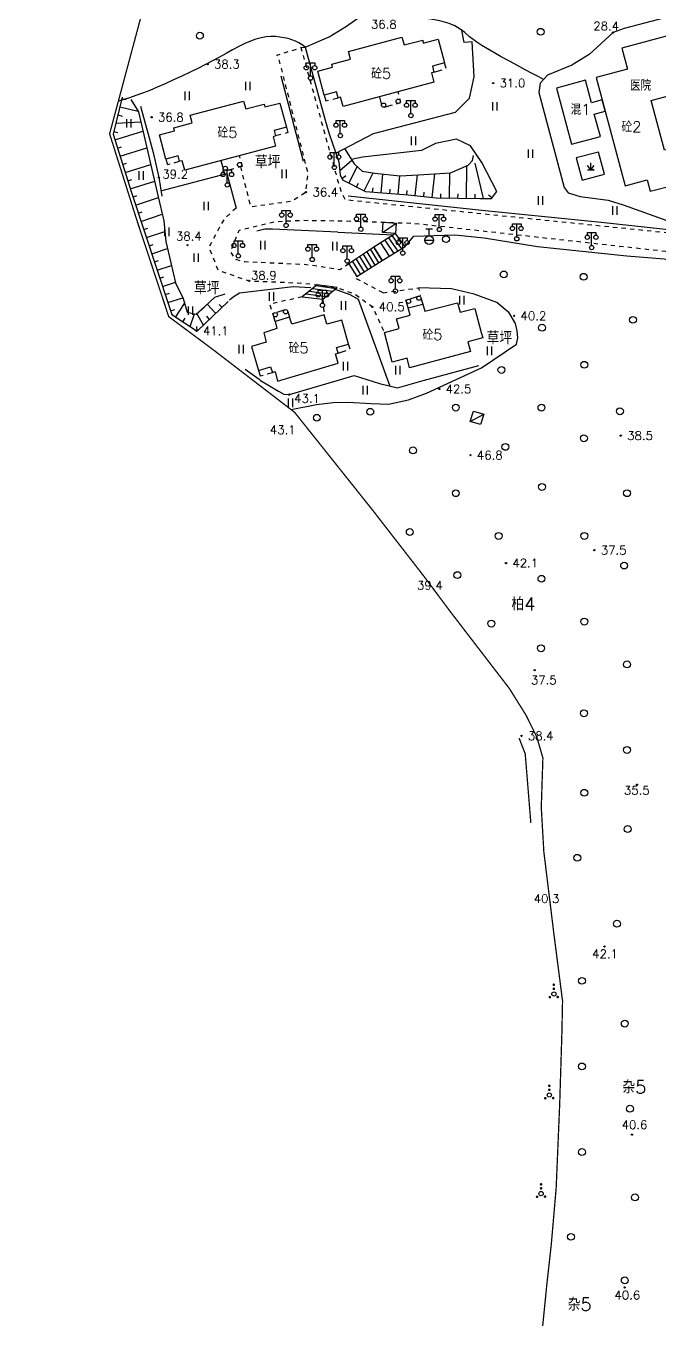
# Model space of a CAD drawing. Extents: x 115374 to 116875, y 149866 to 152432.
# Drawn here: x 115569.1 to 115717.1, y 150910.2 to 151212.5 of the extents above; entities that cross this region are included whole.
import ezdxf
from ezdxf.enums import TextEntityAlignment as Align

# ---------------------------------------------------------------- set-up
doc = ezdxf.new("R2010")
doc.units = 0
doc.header["$MEASUREMENT"] = 0
doc.header["$PDMODE"] = 32
doc.header["$PDSIZE"] = 0.3
for name, pattern in [('X3', [5, 4, -1]), ('X5', [3, 2, -1]), ('X6', [2, 1, -1])]:
    doc.linetypes.add(name, pattern=pattern)
doc.layers.get('0').update_dxf_attribs({"linetype": 'CONTINUOUS'})
for name, color, linetype in [('BOUND', 7, 'CONTINUOUS'), ('DLDW', 14, 'CONTINUOUS'), ('DLSS', 5, 'CONTINUOUS'), ('DMTZ', 5, 'CONTINUOUS'), ('GCD', 1, 'CONTINUOUS'), ('GXYZ', 2, 'CONTINUOUS'), ('JMD', 6, 'CONTINUOUS'), ('YZH', 2, 'CONTINUOUS'), ('ZBTZ', 5, 'CONTINUOUS')]:
    doc.layers.add(name, color=color, linetype=linetype)
doc.styles.add('HZ', font='rs.shx', dxfattribs={"bigfont": 'hztxt.shx'})
doc.linetypes.add('X18', pattern='A,9.4,[169,symbolx.shx,S=1,R=-90,X=0,Y=-0.15],0.6', length=10)
doc.linetypes.add('X34', pattern='A,2,[150,symbolx.shx,S=1,R=0,X=0,Y=0],1e-11', length=2)
doc.linetypes.add('X35', pattern='A,2,[4,symbolt.shx,S=1,R=0,X=0,Y=0],2,[28,symbolt.shx,S=1,R=0,X=0,Y=0],1e-11', length=4)
doc.linetypes.add('X36', pattern='A,2,[4,symbolt.shx,S=1,R=180,X=0,Y=0],2,[28,symbolt.shx,S=1,R=180,X=0,Y=0],1e-11', length=4)
doc.linetypes.add('X4', pattern='A,0,-1e-09,[149,symbolx.shx,S=0.15,R=0,X=0,Y=0],-1.6', length=1.6)
doc.linetypes.add('X48', pattern='A,0,-1e-09,[149,symbolx.shx,S=0.15,R=0,X=0,Y=0],-1', length=1)
doc.linetypes.add('X49', pattern='A,0,[5,symbolt.shx,S=1,R=0,X=0,Y=0],-10', length=10)

# ---------------------------------------------------------------- blocks, each defined once
blk = doc.blocks.new('GC121')
for p, q in [((-0.5, -0.64), (-0.5, 1.36)), ((-0.5, -0.64), (-0.5, 0.86)), ((0.5, -0.64), (0.5, 1.36))]:
    blk.add_line(p, q)
blk = doc.blocks.new('GC122')
blk.add_circle((0, 0), 0.8)
blk = doc.blocks.new('GC124')
for p, q in [((0, -0.8), (-0.75, 0.2)), ((0, -0.8), (0, 0.8)), ((0, -0.8), (0.75, 0.2)), ((-0.8, -0.8), (0.75, -0.8)), ((0.8, -0.8), (0, -0.8))]:
    blk.add_line(p, q)
blk = doc.blocks.new('GC097')
for p, q in [((-1, 2.92), (-1, 3.52)), ((-1, 3.52), (1, 3.52)), ((0, 0.52), (0, 3.52)), ((1, 3.52), (1, 2.92))]:
    blk.add_line(p, q)
for centre in [(-1, 2.42), (0.01, 0), (1, 2.42)]:
    blk.add_circle(centre, 0.5)
blk = doc.blocks.new('GC133')
for p, q in [((-0.81, 2.59), (0.79, 2.59)), ((-0.01, 0.99), (-0.01, 2.59)), ((-1.01, -0.01), (0.99, -0.01))]:
    blk.add_line(p, q)
blk.add_circle((-0.01, -0.01), 1)
blk = doc.blocks.new('GC160')
for points, const_width in [([(-0.18, 1.68, 1), (0.12, 1.68, 1)], 0.3), ([(-0.17, 0.74, 1), (0.13, 0.74, 1)], 0.3), ([(-0.15, 1.64, 1), (0.1, 1.64, 1)], 0.25), ([(-0.15, 0.77, 1), (0.1, 0.77, 1)], 0.25), ([(-1.11, -1.23, 1), (-0.81, -1.23, 1)], 0.3), ([(-1.08, -1.22, 1), (-0.83, -1.22, 1)], 0.25), ([(0.74, -1.19, 1), (1.04, -1.19, 1)], 0.3), ([(0.73, -1.16, 1), (0.98, -1.16, 1)], 0.25)]:
    blk.add_lwpolyline(points, format="xyb", close=True, dxfattribs=dict(const_width=const_width))
blk.add_circle((-0.02, -0.48), 0.5)

msp = doc.modelspace()

# ---------------------------------------------------------------- linework, layer by layer
at = {"layer": 'BOUND', "linetype": 'Continuous', "flags": 128}
for points, elevation in [([(115655.46, 151163.96), (115650.45, 151160.76), (115652.37, 151157.64), (115657.77, 151160.86)], 70.31), ([(115650.45, 151160.76), (115644.62, 151156.86), (115646.47, 151153.85), (115652.37, 151157.64)], -37.84)]:
    msp.add_lwpolyline(points, close=True, dxfattribs=dict(at, elevation=elevation))
msp.add_lwpolyline([(115637.16, 151151.96), (115633.71, 151149.15), (115638.5, 151148.61), (115641.88, 151151.31)], close=True, dxfattribs=at)
at = {"layer": 'DLSS', "linetype": 'X6', "flags": 128}
for points in [[(115619.24, 151179.54), (115621.65, 151170.22), (115631.25, 151171.51), (115634.55, 151173.64), (115635.05, 151178.05), (115628.26, 151204.81), (115627.77, 151205.61), (115633.4, 151207.37), (115641.51, 151177.97), (115642.71, 151173.87), (115643.72, 151171.91), (115646.35, 151171.59), (115719.19, 151164.13), (115721.25, 151163.85), (115734.43, 151161.53), (115758.93, 151155.56), (115761.26, 151155.53), (115793.16, 151167.75), (115795.26, 151169.26), (115796.21, 151171.32), (115792.46, 151180.35), (115785.67, 151200.14), (115783.99, 151200.36), (115773.77, 151197.62), (115770.47, 151195.23), (115769.67, 151192.9), (115769.27, 151190.68), (115762.93, 151184.68), (115747.59, 151180.72), (115743.98, 151180.23), (115740.9, 151180.9), (115742.86, 151172.9), (115736.89, 151170.53)], [(115618.25, 151169.88), (115615.45, 151167.31), (115611.84, 151160.7), (115614.05, 151155.37), (115621.25, 151152.88), (115634.2, 151152.33), (115637.16, 151151.96), (115641.88, 151151.31), (115646.17, 151149.67), (115650.14, 151146.77), (115652.88, 151140.8)], [(115644.62, 151156.86), (115642.46, 151155.46), (115634.6, 151156.65), (115620.27, 151157.3), (115618.14, 151157.86), (115616.98, 151159.66), (115618.94, 151164.73), (115627.44, 151166.75), (115633.47, 151167.03), (115643.4, 151166.9), (115659.84, 151166.33), (115718.86, 151159.77), (115733.03, 151157.01), (115740.65, 151154.78), (115741.85, 151154.26), (115746.35, 151151.33), (115746.72, 151150.93), (115750.12, 151144.57), (115750.2, 151141.58), (115749.34, 151125.74), (115749.91, 151114.18), (115750.91, 151101.77), (115751.35, 151096.4), (115751.21, 151095.4), (115748.93, 151094.83)], [(115652.57, 151150.08), (115645.99, 151153.58), (115646.47, 151153.85)], [(115638.5, 151148.61), (115638.8, 151144.9)]]:
    msp.add_lwpolyline(points, dxfattribs=at)
for points, elevation in [([(115652.57, 151150.08), (115660.87, 151151.22), (115661.26, 151149.41)], 75.48), ([(115633.71, 151149.15), (115626.07, 151147.38), (115626.82, 151145.29)], 76.67)]:
    msp.add_lwpolyline(points, dxfattribs=dict(at, elevation=elevation))
at = {"layer": 'DLSS', "linetype": 'X3', "const_width": 0.3}
msp.add_lwpolyline([(115684.35, 151046.04), (115685.79, 151042.35), (115687.1, 151026.21)], dxfattribs=at)
at = {"layer": 'DMTZ', "linetype": 'Continuous'}
for p, q in [((115591.11, 151193.57), (115595.34, 151192.53)), ((115591.11, 151193.57), (115595.34, 151192.53)), ((115591.11, 151193.57), (115595.34, 151192.53)), ((115591.11, 151193.57), (115595.34, 151192.53)), ((115591.58, 151195.51), (115592.55, 151195.27)), ((115591.58, 151195.51), (115592.55, 151195.27)), ((115591.58, 151195.51), (115592.55, 151195.27)), ((115591.58, 151195.51), (115592.55, 151195.27)), ((115590.63, 151191.63), (115591.6, 151191.39)), ((115590.63, 151191.63), (115591.6, 151191.39)), ((115590.63, 151191.63), (115591.6, 151191.39)), ((115590.63, 151191.63), (115591.6, 151191.39)), ((115589.68, 151187.74), (115590.65, 151187.5)), ((115589.68, 151187.74), (115590.65, 151187.5)), ((115589.68, 151187.74), (115590.65, 151187.5)), ((115589.68, 151187.74), (115590.65, 151187.5)), ((115589.95, 151185.82), (115596.49, 151187.86)), ((115590.15, 151189.68), (115595.98, 151190.02)), ((115590.54, 151183.91), (115591.5, 151184.21)), ((115590.54, 151183.91), (115591.5, 151184.21)), ((115590.54, 151183.91), (115591.5, 151184.21)), ((115590.54, 151183.91), (115591.5, 151184.21)), ((115591.14, 151182), (115597.4, 151183.95)), ((115591.73, 151180.09), (115592.68, 151180.39)), ((115592.32, 151178.18), (115598.32, 151180.05)), ((115592.32, 151178.18), (115598.32, 151180.05)), ((115592.32, 151178.18), (115598.32, 151180.05)), ((115592.32, 151178.18), (115598.32, 151180.05)), ((115642.47, 151178.68), (115645.3, 151181.06)), ((115642.47, 151178.68), (115645.3, 151181.06)), ((115642.47, 151178.68), (115645.3, 151181.06)), ((115642.47, 151178.68), (115645.3, 151181.06)), ((115644.61, 151175.71), (115646.54, 151179.55)), ((115644.61, 151175.71), (115646.54, 151179.55)), ((115644.61, 151175.71), (115646.54, 151179.55)), ((115644.61, 151175.71), (115646.54, 151179.55)), ((115672.08, 151172.16), (115672.17, 151179.75)), ((115672.08, 151172.16), (115672.17, 151179.75)), ((115672.08, 151172.16), (115672.17, 151179.75)), ((115672.08, 151172.16), (115672.17, 151179.75)), ((115676.08, 151172.12), (115674.09, 151180.36)), ((115676.08, 151172.12), (115674.09, 151180.36)), ((115676.08, 151172.12), (115674.09, 151180.36)), ((115676.08, 151172.12), (115674.09, 151180.36)), ((115592.92, 151176.27), (115593.87, 151176.57)), ((115592.92, 151176.27), (115593.87, 151176.57)), ((115592.92, 151176.27), (115593.87, 151176.57)), ((115592.92, 151176.27), (115593.87, 151176.57)), ((115593.51, 151174.36), (115599.23, 151176.14)), ((115593.51, 151174.36), (115599.23, 151176.14)), ((115593.51, 151174.36), (115599.23, 151176.14)), ((115593.51, 151174.36), (115599.23, 151176.14)), ((115642.99, 151176.77), (115643.85, 151177.51)), ((115646.4, 151174.81), (115646.85, 151175.71)), ((115646.4, 151174.81), (115646.85, 151175.71)), ((115646.4, 151174.81), (115646.85, 151175.71)), ((115646.4, 151174.81), (115646.85, 151175.71)), ((115648.18, 151173.91), (115650.29, 151178.08)), ((115648.18, 151173.91), (115650.29, 151178.08)), ((115648.18, 151173.91), (115650.29, 151178.08)), ((115648.18, 151173.91), (115650.29, 151178.08)), ((115652.14, 151173.47), (115652.5, 151177.83)), ((115652.14, 151173.47), (115652.5, 151177.83)), ((115652.14, 151173.47), (115652.5, 151177.83)), ((115652.14, 151173.47), (115652.5, 151177.83)), ((115656.12, 151173.15), (115656.48, 151177.43)), ((115656.12, 151173.15), (115656.48, 151177.43)), ((115656.12, 151173.15), (115656.48, 151177.43)), ((115656.12, 151173.15), (115656.48, 151177.43)), ((115660.11, 151172.78), (115660.63, 151177.62)), ((115660.11, 151172.78), (115660.63, 151177.62)), ((115660.11, 151172.78), (115660.63, 151177.62)), ((115660.11, 151172.78), (115660.63, 151177.62)), ((115664.08, 151172.35), (115664.68, 151177.88)), ((115664.08, 151172.35), (115664.68, 151177.88)), ((115664.08, 151172.35), (115664.68, 151177.88)), ((115664.08, 151172.35), (115664.68, 151177.88)), ((115668.08, 151172.21), (115668.15, 151178.11)), ((115668.08, 151172.21), (115668.15, 151178.11)), ((115668.08, 151172.21), (115668.15, 151178.11)), ((115668.08, 151172.21), (115668.15, 151178.11)), ((115594.13, 151172.46), (115595.07, 151172.78)), ((115594.13, 151172.46), (115595.07, 151172.78)), ((115594.13, 151172.46), (115595.07, 151172.78)), ((115594.13, 151172.46), (115595.07, 151172.78)), ((115594.76, 151170.56), (115600.12, 151172.35)), ((115594.76, 151170.56), (115600.12, 151172.35)), ((115594.76, 151170.56), (115600.12, 151172.35)), ((115594.76, 151170.56), (115600.12, 151172.35)), ((115650.14, 151173.64), (115650.23, 151174.63)), ((115650.14, 151173.64), (115650.23, 151174.63)), ((115650.14, 151173.64), (115650.23, 151174.63)), ((115650.14, 151173.64), (115650.23, 151174.63)), ((115654.13, 151173.31), (115654.21, 151174.31)), ((115654.13, 151173.31), (115654.21, 151174.31)), ((115654.13, 151173.31), (115654.21, 151174.31)), ((115654.13, 151173.31), (115654.21, 151174.31)), ((115658.12, 151172.98), (115658.2, 151173.98)), ((115658.12, 151172.98), (115658.2, 151173.98)), ((115658.12, 151172.98), (115658.2, 151173.98)), ((115658.12, 151172.98), (115658.2, 151173.98)), ((115662.1, 151172.56), (115662.2, 151173.56)), ((115662.1, 151172.56), (115662.2, 151173.56)), ((115662.1, 151172.56), (115662.2, 151173.56)), ((115662.1, 151172.56), (115662.2, 151173.56)), ((115666.08, 151172.23), (115666.09, 151173.23)), ((115666.08, 151172.23), (115666.09, 151173.23)), ((115666.08, 151172.23), (115666.09, 151173.23)), ((115666.08, 151172.23), (115666.09, 151173.23)), ((115670.08, 151172.19), (115670.09, 151173.19)), ((115670.08, 151172.19), (115670.09, 151173.19)), ((115670.08, 151172.19), (115670.09, 151173.19)), ((115670.08, 151172.19), (115670.09, 151173.19)), ((115674.08, 151172.14), (115674.09, 151173.14)), ((115674.08, 151172.14), (115674.09, 151173.14)), ((115674.08, 151172.14), (115674.09, 151173.14)), ((115674.08, 151172.14), (115674.09, 151173.14)), ((115678.01, 151172.27), (115677.21, 151172.87)), ((115678.01, 151172.27), (115677.21, 151172.87)), ((115678.01, 151172.27), (115677.21, 151172.87)), ((115678.01, 151172.27), (115677.21, 151172.87)), ((115595.39, 151168.67), (115596.34, 151168.98)), ((115595.39, 151168.67), (115596.34, 151168.98)), ((115595.39, 151168.67), (115596.34, 151168.98)), ((115595.39, 151168.67), (115596.34, 151168.98)), ((115596.02, 151166.77), (115601.01, 151168.43)), ((115596.02, 151166.77), (115601.01, 151168.43)), ((115596.02, 151166.77), (115601.01, 151168.43)), ((115596.02, 151166.77), (115601.01, 151168.43)), ((115596.65, 151164.87), (115597.6, 151165.19)), ((115596.65, 151164.87), (115597.6, 151165.19)), ((115596.65, 151164.87), (115597.6, 151165.19)), ((115596.65, 151164.87), (115597.6, 151165.19)), ((115597.29, 151162.97), (115601.62, 151164.42)), ((115597.29, 151162.97), (115601.62, 151164.42)), ((115597.29, 151162.97), (115601.62, 151164.42)), ((115597.29, 151162.97), (115601.62, 151164.42)), ((115597.92, 151161.08), (115598.87, 151161.39)), ((115597.92, 151161.08), (115598.87, 151161.39)), ((115597.92, 151161.08), (115598.87, 151161.39)), ((115597.92, 151161.08), (115598.87, 151161.39)), ((115598.55, 151159.18), (115602.23, 151160.4)), ((115598.55, 151159.18), (115602.23, 151160.4)), ((115598.55, 151159.18), (115602.23, 151160.4)), ((115598.55, 151159.18), (115602.23, 151160.4)), ((115599.18, 151157.28), (115600.13, 151157.6)), ((115599.18, 151157.28), (115600.13, 151157.6)), ((115599.18, 151157.28), (115600.13, 151157.6)), ((115599.18, 151157.28), (115600.13, 151157.6)), ((115599.82, 151155.38), (115603.12, 151156.48)), ((115599.82, 151155.38), (115603.12, 151156.48)), ((115599.82, 151155.38), (115603.12, 151156.48)), ((115599.82, 151155.38), (115603.12, 151156.48)), ((115600.45, 151153.49), (115601.4, 151153.8)), ((115600.45, 151153.49), (115601.4, 151153.8)), ((115600.45, 151153.49), (115601.4, 151153.8)), ((115600.45, 151153.49), (115601.4, 151153.8)), ((115601.08, 151151.59), (115604.06, 151152.58)), ((115601.08, 151151.59), (115604.06, 151152.58)), ((115601.08, 151151.59), (115604.06, 151152.58)), ((115601.08, 151151.59), (115604.06, 151152.58)), ((115601.71, 151149.69), (115602.66, 151150.01)), ((115601.71, 151149.69), (115602.66, 151150.01)), ((115601.71, 151149.69), (115602.66, 151150.01)), ((115601.71, 151149.69), (115602.66, 151150.01)), ((115602.34, 151147.79), (115605.78, 151148.94)), ((115602.34, 151147.79), (115605.78, 151148.94)), ((115602.34, 151147.79), (115605.78, 151148.94)), ((115602.34, 151147.79), (115605.78, 151148.94)), ((115602.96, 151145.89), (115603.92, 151146.19)), ((115602.96, 151145.89), (115603.92, 151146.19)), ((115602.96, 151145.89), (115603.92, 151146.19)), ((115602.96, 151145.89), (115603.92, 151146.19)), ((115604.16, 151144.43), (115606.22, 151147.57)), ((115604.16, 151144.43), (115606.22, 151147.57)), ((115604.16, 151144.43), (115606.22, 151147.57)), ((115604.16, 151144.43), (115606.22, 151147.57)), ((115607.5, 151142.24), (115608.5, 151145.16)), ((115610.62, 151142.5), (115609.11, 151145.24)), ((115613.52, 151145.25), (115611.47, 151147.41)), ((115613.52, 151145.25), (115611.47, 151147.41)), ((115613.52, 151145.25), (115611.47, 151147.41)), ((115613.52, 151145.25), (115611.47, 151147.41)), ((115614.97, 151146.63), (115614.28, 151147.36)), ((115614.97, 151146.63), (115614.28, 151147.36)), ((115614.97, 151146.63), (115614.28, 151147.36)), ((115614.97, 151146.63), (115614.28, 151147.36)), ((115605.83, 151143.33), (115606.38, 151144.17)), ((115605.83, 151143.33), (115606.38, 151144.17)), ((115605.83, 151143.33), (115606.38, 151144.17)), ((115605.83, 151143.33), (115606.38, 151144.17)), ((115609.17, 151141.14), (115609.1, 151142.22)), ((115612.07, 151143.87), (115611.38, 151144.6)), ((115612.07, 151143.87), (115611.38, 151144.6)), ((115612.07, 151143.87), (115611.38, 151144.6)), ((115612.07, 151143.87), (115611.38, 151144.6))]:
    msp.add_line(p, q, dxfattribs=at)
at = {"layer": 'DMTZ', "linetype": 'X34', "elevation": 71.06, "flags": 128}
msp.add_lwpolyline([(115634.42, 151207.5), (115639.97, 151209.9), (115644.03, 151212.38), (115647.26, 151214.64), (115650.82, 151214.83), (115658.57, 151215.08), (115661.77, 151214.29)], dxfattribs=at)
at = {"layer": 'DMTZ', "linetype": 'X35', "flags": 128}
for points, elevation in [([(115723.16, 151215.55), (115708.92, 151211.81), (115706.34, 151210.9), (115700.69, 151205.74), (115696.71, 151203.28), (115691.02, 151200.95), (115689.26, 151199.07), (115688.98, 151196.86), (115694.86, 151174.65), (115695.86, 151173.45), (115698.59, 151172.56), (115705.16, 151171.74), (115708.68, 151170.6), (115718.91, 151166.94), (115719.29, 151166.84), (115721.17, 151166.27), (115722.48, 151166.5), (115730.82, 151168.77), (115736.89, 151170.53)], 62.72), ([(115634.42, 151207.5), (115639.05, 151190.41), (115639.97, 151187.21), (115642.23, 151180.67)], 71.06), ([(115628.73, 151200.79), (115633.95, 151180.8)], 71.7), ([(115595.93, 151193.69), (115598.89, 151182.84), (115600.16, 151177.03), (115600.9, 151172.67)], 74.64), ([(115600.69, 151173.92), (115616.05, 151177.96), (115618.25, 151169.88)], 72.47), ([(115642.01, 151164.27), (115654.98, 151163.65)], 72.46), ([(115657.77, 151160.86), (115659.76, 151163.32), (115669.35, 151163.64), (115676.18, 151162.94), (115688.68, 151160.9), (115709.49, 151158.68), (115718.24, 151157.99), (115724.86, 151156.78), (115733.04, 151154.83), (115736.34, 151153.75), (115740.95, 151151.73), (115742.67, 151150.6), (115743.79, 151148.98), (115744.1, 151145.48), (115746.04, 151126.16), (115747.73, 151112.68)], 71), ([(115616.74, 151148.47), (115617.53, 151149.1), (115619.01, 151150.05), (115631.6, 151151.58), (115635.74, 151151.32)], 76.67)]:
    msp.add_lwpolyline(points, dxfattribs=dict(at, elevation=elevation))
at = {"layer": 'DMTZ', "linetype": 'X36', "flags": 128}
for points, elevation in [([(115641.51, 151182.74), (115650.33, 151187.27), (115669.54, 151192.32), (115672.78, 151195.57), (115673.88, 151200.56), (115673.38, 151208.71), (115671.51, 151208.54), (115670.99, 151211.43)], 69.03), ([(115642.01, 151164.27), (115626.76, 151164.95), (115624.94, 151164.92), (115623.13, 151164.5)], 72.46)]:
    msp.add_lwpolyline(points, dxfattribs=dict(at, elevation=elevation))
at = {"layer": 'DMTZ', "linetype": 'Continuous', "flags": 128}
for points in [[(115591.66, 151195.83), (115589.53, 151187.16), (115593.79, 151173.48), (115602.72, 151146.65), (115603.23, 151145.04), (115609.19, 151141.13), (115616.42, 151148.01)], [(115642.23, 151180.67), (115642.59, 151177.64), (115643.14, 151176.45), (115648.45, 151173.78), (115658.47, 151172.95), (115665.02, 151172.25), (115675.15, 151172.12), (115677.9, 151172.12), (115679.13, 151173.77)]]:
    msp.add_lwpolyline(points, dxfattribs=at)
at = {"layer": 'DMTZ', "linetype": 'X48', "flags": 128}
for points in [[(115593.66, 151195.27), (115595.43, 151192.38), (115600.08, 151172.49), (115601.37, 151166.88), (115601.85, 151162.06), (115602.97, 151157.09), (115604.1, 151152.44), (115605.86, 151148.75), (115606.83, 151145.54), (115608.91, 151145.06), (115610.84, 151146.83), (115613.25, 151149.07), (115615.66, 151149.87)], [(115643.61, 151183.82), (115645.83, 151180.18), (115647.7, 151178.51), (115650.65, 151178.02), (115656.46, 151177.43), (115660.88, 151177.63), (115668.36, 151178.12), (115672.49, 151179.89), (115673.47, 151180.97), (115673.67, 151182.15)]]:
    msp.add_lwpolyline(points, dxfattribs=at)
at = {"layer": 'DMTZ', "linetype": 'X35', "flags": 128}
for points in [[(115641.39, 151150.82), (115641.8, 151150.79), (115644.85, 151149.69), (115646.78, 151148.59), (115654.15, 151128.29)], [(115620.39, 151132.2), (115623.6, 151129.88), (115623.97, 151129.6), (115628.12, 151127.09), (115629.4, 151126.39), (115630.73, 151126.34), (115645.83, 151130.75), (115651.74, 151128.88), (115655.97, 151127.84), (115661.98, 151129.58), (115674.93, 151133.06)]]:
    msp.add_lwpolyline(points, dxfattribs=at)
at = {"layer": 'GCD', "linetype": 'Continuous'}
for p in [(115706.3, 151210.9, 28.43), (115611.6, 151203.5, 38.27), (115678.3, 151199.1, 31.04), (115598.5, 151191.1, 36.8), (115600.2, 151177, 39.18), (115634.6, 151173.6, 36.43), (115606.9, 151161.2, 38.42), (115621.3, 151152.9, 38.95), (115650.1, 151146.8, 40.49), (115683.2, 151144.7, 40.15), (115609, 151141.2, 41.06), (115665.7, 151127.6, 42.46), (115630.7, 151126.3, 43.06), (115708.11, 151116.7, 38.46), (115673, 151112.13, 46.8), (115701.95, 151089.94, 37.47), (115681.31, 151086.93, 42.06), (115688.02, 151061.9, 37.53), (115684.91, 151046.54, 38.42), (115711.9, 151035.13, 35.49)]:
    msp.add_point(p, dxfattribs=at)
at = {"layer": 'GCD'}
for p in [(115704.31, 150997.31, 42.07), (115710.71, 150953.36, 40.58), (115709, 150917.65, 40.61)]:
    msp.add_point(p, dxfattribs=at)
at = {"layer": 'JMD', "linetype": 'Continuous'}
for p, q in [((115652.46, 151164.14, 70.31), (115655.62, 151166.38, 70.67)), ((115652.46, 151164.14, 70.31), (115655.62, 151166.38, 70.67)), ((115652.46, 151164.14, 70.31), (115655.62, 151166.38, 70.67)), ((115652.46, 151164.14, 70.31), (115655.62, 151166.38, 70.67)), ((115672.92, 151120.02, 78.11), (115676.11, 151121.72, -30.38)), ((115672.92, 151120.02, 78.11), (115676.11, 151121.72, -30.38)), ((115672.92, 151120.02, 78.11), (115676.11, 151121.72, -30.38)), ((115672.92, 151120.02, 78.11), (115676.11, 151121.72, -30.38))]:
    msp.add_line(p, q, dxfattribs=at)
at = {"layer": 'JMD', "linetype": 'Continuous', "flags": 128}
for points in [[(115709.68, 151202.34), (115702.35, 151200.37), (115703.76, 151195.14), (115704.47, 151192.49), (115709.16, 151175.1), (115714.28, 151176.48), (115714.99, 151173.85), (115720.53, 151175.26), (115721.86, 151170.34), (115738.79, 151174.9), (115735.28, 151187.95), (115718.34, 151183.39), (115715.2, 151195.04), (115732.16, 151199.62), (115728.62, 151212.73), (115708.39, 151207.27), (115709.68, 151202.34)], [(115643.24, 151193.64), (115642.66, 151195.8), (115642.07, 151195.66), (115641.71, 151197.01), (115638.86, 151196.25), (115637.34, 151201.87), (115640.76, 151202.81), (115640.62, 151203.5), (115644.94, 151204.66), (115644.48, 151206.48), (115656.96, 151209.83), (115657.5, 151207.99), (115661.84, 151209.09), (115661.97, 151208.4), (115665.47, 151209.36), (115666.97, 151203.78), (115664.1, 151203), (115664.46, 151201.63), (115663.9, 151201.46), (115664.45, 151199.31), (115643.24, 151193.64)], [(115703.76, 151195.14), (115701.29, 151194.47), (115699.84, 151199.73), (115693.12, 151197.88), (115696.62, 151184.78), (115703.34, 151186.63), (115701.92, 151191.8), (115704.47, 151192.49)], [(115718.34, 151183.39), (115715.2, 151195.04), (115732.16, 151199.62), (115735.28, 151187.95)], [(115606.25, 151178.74), (115605.62, 151180.91), (115605.04, 151180.81), (115604.7, 151182.1), (115601.85, 151181.34), (115600.35, 151186.97), (115603.89, 151187.91), (115603.7, 151188.62), (115608.02, 151189.77), (115607.51, 151191.57), (115619.99, 151194.89), (115620.5, 151193.09), (115624.84, 151194.19), (115624.98, 151193.5), (115628.49, 151194.42), (115630, 151188.78), (115627.13, 151188.03), (115627.47, 151186.72), (115626.89, 151186.56), (115627.44, 151184.34)], [(115652.46, 151164.14), (115652.62, 151166.56), (115655.62, 151166.38), (115655.46, 151163.96)], [(115652.88, 151140.8), (115656.35, 151141.74), (115655.73, 151143.96), (115658.88, 151144.86), (115658.46, 151146.53), (115661.85, 151147.43), (115662.36, 151145.8), (115669.96, 151147.73), (115670.57, 151145.57), (115674.04, 151146.44), (115675.53, 151140.82), (115675.86, 151139.57), (115672.41, 151138.61), (115672.99, 151136.37), (115658.78, 151132.58), (115658.19, 151134.8), (115654.71, 151133.9), (115652.88, 151140.8)], [(115627.95, 151129.45), (115642.06, 151133.61), (115641.45, 151135.81), (115642.08, 151136), (115641.72, 151137.32), (115644.52, 151138.1), (115642.91, 151143.68), (115639.45, 151142.73), (115638.8, 151144.9), (115631.24, 151142.76), (115630.71, 151144.4), (115627.35, 151143.41), (115627.77, 151141.72), (115624.69, 151140.76), (115625.31, 151138.58), (115621.88, 151137.54), (115623.51, 151131.94), (115626.32, 151132.79), (115626.72, 151131.47), (115627.35, 151131.65), (115627.95, 151129.45)], [(115672.92, 151120.02), (115673.68, 151122.41), (115676.11, 151121.72), (115675.35, 151119.33)]]:
    msp.add_lwpolyline(points, close=True, dxfattribs=at)
at = {"layer": 'YZH', "linetype": 'Continuous'}
for p, q in [((115654.66, 151163.45, 70.31), (115656.9, 151160.34, 70.31)), ((115654.66, 151163.45, 70.31), (115656.9, 151160.34, 70.31)), ((115654.66, 151163.45, 70.31), (115656.9, 151160.34, 70.31)), ((115654.66, 151163.45, 70.31), (115656.9, 151160.34, 70.31)), ((115649.61, 151160.19, -37.84), (115651.52, 151157.09, -37.84)), ((115649.61, 151160.19, -37.84), (115651.52, 151157.09, -37.84)), ((115649.61, 151160.19, -37.84), (115651.52, 151157.09, -37.84)), ((115649.61, 151160.19, -37.84), (115651.52, 151157.09, -37.84)), ((115650.44, 151160.75, -37.84), (115652.36, 151157.63, -37.84)), ((115650.44, 151160.75, -37.84), (115652.36, 151157.63, -37.84)), ((115650.44, 151160.75, -37.84), (115652.36, 151157.63, -37.84)), ((115650.44, 151160.75, -37.84), (115652.36, 151157.63, -37.84)), ((115651.98, 151161.73, 70.31), (115653.99, 151158.61, 70.31)), ((115651.98, 151161.73, 70.31), (115653.99, 151158.61, 70.31)), ((115651.98, 151161.73, 70.31), (115653.99, 151158.61, 70.31)), ((115651.98, 151161.73, 70.31), (115653.99, 151158.61, 70.31)), ((115652.98, 151162.37, 70.31), (115655.09, 151159.26, 70.31)), ((115652.98, 151162.37, 70.31), (115655.09, 151159.26, 70.31)), ((115652.98, 151162.37, 70.31), (115655.09, 151159.26, 70.31)), ((115652.98, 151162.37, 70.31), (115655.09, 151159.26, 70.31)), ((115653.82, 151162.91, 70.31), (115656, 151159.8, 70.31)), ((115653.82, 151162.91, 70.31), (115656, 151159.8, 70.31)), ((115653.82, 151162.91, 70.31), (115656, 151159.8, 70.31)), ((115653.82, 151162.91, 70.31), (115656, 151159.8, 70.31)), ((115645.45, 151157.42, -37.84), (115647.31, 151154.39, -37.84)), ((115645.45, 151157.42, -37.84), (115647.31, 151154.39, -37.84)), ((115645.45, 151157.42, -37.84), (115647.31, 151154.39, -37.84)), ((115645.45, 151157.42, -37.84), (115647.31, 151154.39, -37.84)), ((115646.28, 151157.97, -37.84), (115648.15, 151154.93, -37.84)), ((115646.28, 151157.97, -37.84), (115648.15, 151154.93, -37.84)), ((115646.28, 151157.97, -37.84), (115648.15, 151154.93, -37.84)), ((115646.28, 151157.97, -37.84), (115648.15, 151154.93, -37.84)), ((115647.11, 151158.53, -37.84), (115648.99, 151155.47, -37.84)), ((115647.11, 151158.53, -37.84), (115648.99, 151155.47, -37.84)), ((115647.11, 151158.53, -37.84), (115648.99, 151155.47, -37.84)), ((115647.11, 151158.53, -37.84), (115648.99, 151155.47, -37.84)), ((115647.95, 151159.08, -37.84), (115649.83, 151156.01, -37.84)), ((115647.95, 151159.08, -37.84), (115649.83, 151156.01, -37.84)), ((115647.95, 151159.08, -37.84), (115649.83, 151156.01, -37.84)), ((115647.95, 151159.08, -37.84), (115649.83, 151156.01, -37.84)), ((115648.78, 151159.64, -37.84), (115650.67, 151156.55, -37.84)), ((115648.78, 151159.64, -37.84), (115650.67, 151156.55, -37.84)), ((115648.78, 151159.64, -37.84), (115650.67, 151156.55, -37.84)), ((115648.78, 151159.64, -37.84), (115650.67, 151156.55, -37.84)), ((115636.9, 151151.75, 75.12), (115641.63, 151151.1, 75.12)), ((115636.9, 151151.75, 75.12), (115641.63, 151151.1, 75.12)), ((115636.9, 151151.75, 75.12), (115641.63, 151151.1, 75.12)), ((115636.9, 151151.75, 75.12), (115641.63, 151151.1, 75.12)), ((115634.51, 151149.8, 75.12), (115639.28, 151149.23, 75.12)), ((115634.51, 151149.8, 75.12), (115639.28, 151149.23, 75.12)), ((115634.51, 151149.8, 75.12), (115639.28, 151149.23, 75.12)), ((115634.51, 151149.8, 75.12), (115639.28, 151149.23, 75.12)), ((115635.3, 151150.45, 75.12), (115640.06, 151149.85, 75.12)), ((115635.3, 151150.45, 75.12), (115640.06, 151149.85, 75.12)), ((115635.3, 151150.45, 75.12), (115640.06, 151149.85, 75.12)), ((115635.3, 151150.45, 75.12), (115640.06, 151149.85, 75.12)), ((115636.1, 151151.1, 75.12), (115640.85, 151150.48, 75.12)), ((115636.1, 151151.1, 75.12), (115640.85, 151150.48, 75.12)), ((115636.1, 151151.1, 75.12), (115640.85, 151150.48, 75.12)), ((115636.1, 151151.1, 75.12), (115640.85, 151150.48, 75.12))]:
    msp.add_line(p, q, dxfattribs=at)
at = {"layer": 'YZH', "linetype": 'X18', "const_width": 0.3}
for points, elevation in [([(115692.52, 151000), (115690.14, 151019.46), (115689.54, 151029.8), (115689.92, 151041.37), (115688.47, 151046.34), (115685.92, 151051.47), (115682.11, 151057.58), (115668.33, 151075.52), (115662.39, 151083.49), (115650.13, 151099.3), (115631.92, 151122.15), (115612.74, 151136.89), (115602.51, 151144.51), (115595.07, 151167.03), (115588.7, 151187.23), (115599.16, 151226.3), (115608.01, 151259.82), (115609.88, 151271.79), (115604.5, 151345.4), (115585.01, 151395.37), (115569.29, 151408.34)], 0.36), ([(115685.27, 150865.79), (115686.45, 150872.84), (115687.18, 150885.67), (115688.78, 150897.67), (115690.83, 150918.29), (115691.86, 150927.5), (115693.02, 150940.91), (115693.84, 150960.43), (115694.36, 150977.28), (115694.51, 150984.59), (115692.52, 151000)], 43.74)]:
    msp.add_lwpolyline(points, dxfattribs=dict(at, elevation=elevation))
at = {"layer": 'YZH', "linetype": 'X5', "flags": 128}
for points, elevation in [([(115664.46, 151201.63), (115667.32, 151202.48), (115666.97, 151203.78)], 69.49), ([(115651.74, 151195.82), (115652.39, 151193.36), (115656.75, 151194.51), (115656.1, 151196.97)], 68.92), ([(115638.86, 151196.25), (115639.2, 151194.97), (115642.07, 151195.66)], 69.49), ([(115630, 151188.78), (115630.35, 151187.51), (115627.47, 151186.72)], 71.81), ([(115601.85, 151181.34), (115602.19, 151180.06), (115605.04, 151180.81)], 71.81), ([(115614.72, 151180.98), (115615.37, 151178.52), (115619.73, 151179.67), (115619.08, 151182.13)], -38.5), ([(115658.46, 151146.53), (115657.9, 151148.41), (115661.26, 151149.41), (115661.85, 151147.43)], -34.14), ([(115627.35, 151143.41), (115626.82, 151145.29), (115630.17, 151146.28), (115630.71, 151144.4)], 77.7), ([(115623.51, 151131.94), (115623.88, 151130.68), (115626.72, 151131.47)], 77.37)]:
    msp.add_lwpolyline(points, dxfattribs=dict(at, elevation=elevation))
at = {"layer": 'YZH', "linetype": 'Continuous', "flags": 128}
for points, elevation in [([(115655.46, 151163.96), (115650.45, 151160.76), (115652.37, 151157.64), (115657.77, 151160.86)], 70.31), ([(115650.45, 151160.76), (115644.62, 151156.86), (115646.47, 151153.85), (115652.37, 151157.64)], -37.84)]:
    msp.add_lwpolyline(points, dxfattribs=dict(at, elevation=elevation))
msp.add_lwpolyline([(115637.16, 151151.96), (115633.71, 151149.15), (115638.5, 151148.61), (115641.88, 151151.31)], dxfattribs=at)
at = {"layer": 'YZH', "linetype": 'X5', "flags": 128}
msp.add_lwpolyline([(115642.08, 151136), (115644.88, 151136.85), (115644.52, 151138.1)], dxfattribs=at)
at = {"layer": 'YZH', "linetype": 'Continuous'}
for centre in [(115652.7, 151193.93), (115656.11, 151194.85), (115615.71, 151179.17), (115619.06, 151180.04), (115658.53, 151148.09), (115660.94, 151148.82), (115627.41, 151144.94), (115629.82, 151145.66)]:
    msp.add_circle(centre, 0.5, dxfattribs=at)
at = {"layer": 'ZBTZ', "linetype": 'X4', "flags": 128}
for points, elevation in [([(115690.06, 151199.93), (115688.96, 151200.52), (115687.45, 151201.33), (115685.8, 151202.21), (115684.02, 151203.17), (115682.1, 151204.2), (115680.2, 151205.24), (115678.49, 151206.2), (115676.97, 151207.08), (115675.64, 151207.9), (115674.49, 151208.64), (115672.76, 151209.9), (115671.67, 151210.89), (115670.57, 151211.72), (115669.35, 151212.43), (115668.01, 151212.99), (115665.85, 151213.62), (115663.76, 151214.05), (115661.77, 151214.29)], 63.89), ([(115633.4, 151207.37), (115634.42, 151207.5)], 61.4), ([(115615.37, 151178.52), (115615.55, 151177.83)], -38.5), ([(115631.12, 151122.78), (115637.06, 151124.01), (115640.92, 151124.46), (115644.39, 151124.5), (115649.79, 151124.19), (115653.83, 151124.08), (115658.52, 151125.06), (115662.71, 151126.61), (115675.59, 151132.56), (115683.79, 151138.09), (115684.1, 151139.57), (115683.91, 151141.2), (115683.55, 151142.88), (115682.06, 151145.39), (115679.16, 151147.78), (115673.83, 151149.77), (115668.53, 151151.03), (115660.87, 151151.22)], 75.48)]:
    msp.add_lwpolyline(points, dxfattribs=dict(at, elevation=elevation))
for points in [[(115634.42, 151207.5), (115633.7, 151208.01), (115632.94, 151208.46), (115632.14, 151208.86), (115631.29, 151209.2), (115630.4, 151209.47), (115629.46, 151209.69), (115628.48, 151209.85), (115627.46, 151209.95), (115626.39, 151209.97), (115625.27, 151209.87), (115624.09, 151209.65), (115622.87, 151209.32), (115621.59, 151208.88), (115620.26, 151208.32), (115618.88, 151207.65), (115617.44, 151206.87), (115615.95, 151206.02), (115614.39, 151205.16), (115612.76, 151204.3), (115611.07, 151203.42), (115609.31, 151202.53), (115607.48, 151201.64), (115605.58, 151200.73), (115603.62, 151199.82), (115601.67, 151198.93), (115599.82, 151198.13), (115598.07, 151197.39), (115596.41, 151196.73), (115594.84, 151196.15), (115593.38, 151195.64), (115592.01, 151195.21), (115590.74, 151194.85)], [(115679.13, 151173.77), (115675.62, 151180.55), (115672.98, 151184.39), (115669.73, 151185.95), (115664.8, 151184.99), (115661.56, 151183.31), (115647.74, 151181.75), (115645.18, 151181.25)]]:
    msp.add_lwpolyline(points, dxfattribs=at)
at = {"layer": 'ZBTZ', "linetype": 'Continuous', "elevation": 62.21, "flags": 128}
msp.add_lwpolyline([(115697.67, 151181.58), (115699.11, 151176.38), (115704.29, 151177.77), (115702.89, 151182.98), (115697.67, 151181.58)], dxfattribs=at)
at = {"layer": 'ZBTZ', "linetype": 'X49', "flags": 128}
msp.add_lwpolyline([(115644.46, 151172.76), (115675.69, 151169.37), (115703.53, 151166.55), (115721.41, 151164.67), (115736.83, 151162.04), (115759.6, 151156.59), (115769.9, 151159.93), (115792.23, 151168.53)], dxfattribs=at)

# ---------------------------------------------------------------- block references
at = {"layer": 'DLDW', "linetype": 'Continuous'}
for p in [(115635.63, 151200.26, 71.07), (115659.07, 151191.5, 69.09), (115642.59, 151186.83, 69.36), (115641.19, 151179.37, 71.06), (115616.19, 151175.3, 37.36), (115629.91, 151165.81, 71.83), (115647.38, 151164.92, 70.67), (115665.72, 151164.87, 69.02), (115683.81, 151162.69, 67.71), (115701.3, 151160.65, 66.03), (115618.76, 151158.71, 73.48), (115636.03, 151157.86, 74.98), (115644.19, 151157.5, 39.99), (115657.18, 151159.37, 71.22), (115655.47, 151150.48, 75.53), (115638.4, 151147.16, 76.72)]:
    msp.add_blockref('GC097', p, dxfattribs=at)
at = {"layer": 'GXYZ', "linetype": 'Continuous'}
msp.add_blockref('GC133', (115663.35, 151162.41, 71.4), dxfattribs=at)
at = {"layer": 'ZBTZ', "linetype": 'Continuous'}
for name, p in [('GC122', (115689.39, 151211.07)), ('GC122', (115609.79, 151210.16)), ('GC121', (115606.87, 151195.72)), ('GC121', (115621, 151198.04)), ('GC121', (115678.7, 151193.3)), ('GC121', (115593.23, 151189.31)), ('GC121', (115659.71, 151185.23)), ('GC121', (115687.09, 151182.23)), ('GC121', (115596.13, 151177.12)), ('GC121', (115629.51, 151177.54)), ('GC124', (115701.11, 151179.62)), ('GC121', (115689.37, 151171.31)), ('GC121', (115611.32, 151169.99)), ('GC121', (115706.77, 151168.94)), ('GC121', (115602.13, 151163.97)), ('GC122', (115667.3, 151162.61)), ('GC121', (115624.56, 151160.85)), ('GC121', (115641.35, 151160.6)), ('GC121', (115608.99, 151157.93)), ('GC122', (115680.78, 151154.37)), ('GC122', (115699.44, 151153.82)), ('GC121', (115626.54, 151148.83)), ('GC121', (115671.01, 151147.99)), ('GC121', (115607.64, 151145.55)), ('GC121', (115643.38, 151146.73)), ('GC122', (115689.71, 151141.93)), ('GC122', (115710.95, 151143.76)), ('GC121', (115619.5, 151136.56)), ('GC121', (115677.51, 151136.15)), ('GC121', (115643.86, 151132.57)), ('GC121', (115656.07, 151131.66)), ('GC122', (115699.58, 151133.25)), ('GC122', (115680.23, 151132.06)), ('GC121', (115648.47, 151126.99)), ('GC121', (115630.99, 151124.02)), ('GC122', (115669.58, 151123.25)), ('GC122', (115689.58, 151123.25)), ('GC122', (115637.11, 151120.87)), ('GC122', (115649.58, 151122.28)), ('GC122', (115707.91, 151122.39)), ('GC122', (115681.16, 151114.08)), ('GC122', (115699.5, 151116.08)), ('GC122', (115659.58, 151113.25)), ('GC122', (115669.58, 151103.25)), ('GC122', (115689.7, 151104.7)), ('GC122', (115709.58, 151103.25)), ('GC122', (115658.82, 151094.17)), ('GC122', (115679.58, 151093.25)), ('GC122', (115699.58, 151093.25)), ('GC122', (115669.95, 151084.11)), ('GC122', (115708.89, 151086.34)), ('GC122', (115689.58, 151083.25)), ('GC122', (115677.88, 151072.78)), ('GC122', (115699.58, 151073.25)), ('GC122', (115689.48, 151067.01)), ('GC122', (115709.58, 151063.25)), ('GC122', (115699.52, 151051.82)), ('GC122', (115709.58, 151043.25)), ('GC122', (115699.58, 151033.25)), ('GC122', (115709.73, 151024.78)), ('GC122', (115697.95, 151018.05)), ('GC122', (115707.23, 151002.65)), ('GC160', (115692.5, 150986.71)), ('GC122', (115699.05, 150989.3)), ('GC122', (115709.05, 150979.3)), ('GC122', (115699.05, 150969.3)), ('GC160', (115691.44, 150963.1)), ('GC122', (115710.26, 150959.42)), ('GC122', (115699.05, 150949.3)), ('GC160', (115689.52, 150940.07)), ('GC122', (115711.45, 150938.7)), ('GC122', (115696.48, 150929.48)), ('GC122', (115709.05, 150919.3))]:
    msp.add_blockref(name, p, dxfattribs=at)

# ---------------------------------------------------------------- texts
at = {"layer": 'GCD', "linetype": 'Continuous', "style": 'HZ'}
for s, p in [('36.8', (115649.77, 151211.82, 71.06)), ('28.4', (115701.69, 151211.43, 28.43)), ('38.3', (115613.1, 151202.5, 38.27)), ('31.0', (115679.8, 151198.1, 31.04)), ('36.8', (115600, 151190.1, 36.8)), ('39.2', (115601.03, 151176.8, 39.18)), ('36.4', (115636.1, 151172.6, 36.43)), ('38.4', (115604.19, 151162.32, 38.42)), ('38.9', (115621.75, 151153.17, 38.95)), ('40.5', (115651.6, 151145.8, 40.49)), ('40.2', (115684.7, 151143.7, 40.15)), ('41.1', (115610.5, 151140.2, 41.06)), ('42.5', (115667.2, 151126.6, 42.46)), ('43.1', (115631.82, 151124.39, 43.07)), ('43.1', (115626.14, 151117.06, 43.15)), ('38.5', (115709.61, 151115.7, 38.46)), ('46.8', (115674.5, 151111.13, 46.8)), ('37.5', (115703.45, 151088.94, 37.47)), ('42.1', (115682.81, 151085.93, 42.06)), ('39.4', (115660.53, 151080.73, 39.37)), ('37.5', (115687.11, 151058.58, 37.53)), ('38.4', (115686.41, 151045.54, 38.42)), ('35.5', (115708.84, 151032.82, 35.49)), ('40.3', (115687.79, 151007.5, 40.33))]:
    msp.add_text(s, height=2, dxfattribs=at).set_placement(p)
at = {"layer": 'GCD', "linetype": 'Continuous', "lineweight": -3, "style": 'HZ'}
for s, p in [('42.1', (115701.44, 150994.6, 42.07)), ('40.6', (115708.33, 150954.67, 40.58)), ('40.6', (115706.65, 150914.87, 40.61))]:
    msp.add_text(s, height=2, dxfattribs=at).set_placement(p)
at = {"layer": 'JMD', "linetype": 'Continuous', "style": 'HZ'}
for s, p in [('砼5', (115652.15, 151201.46)), ('医院', (115712.74, 151198.7)), ('混1', (115698.71, 151193.03)), ('砼5', (115616.24, 151187.68)), ('砼2', (115710.61, 151189.02)), ('砼5', (115664.13, 151140.43)), ('砼5', (115632.85, 151137.33))]:
    msp.add_text(s, height=2.5, dxfattribs=at).set_placement(p, align=Align.MIDDLE)
at = {"layer": 'ZBTZ', "linetype": 'Continuous', "style": 'HZ'}
for s, p in [('草坪', (115625.62, 151180.81)), ('草坪', (115611.4, 151151.34)), ('草坪', (115679.77, 151139.66)), ('柏4', (115685.36, 151077.51)), ('杂5', (115711.27, 150964.63)), ('杂5', (115698.5, 150913.86))]:
    msp.add_text(s, height=3, dxfattribs=at).set_placement(p, align=Align.MIDDLE)

doc.saveas('drawing.dxf')
